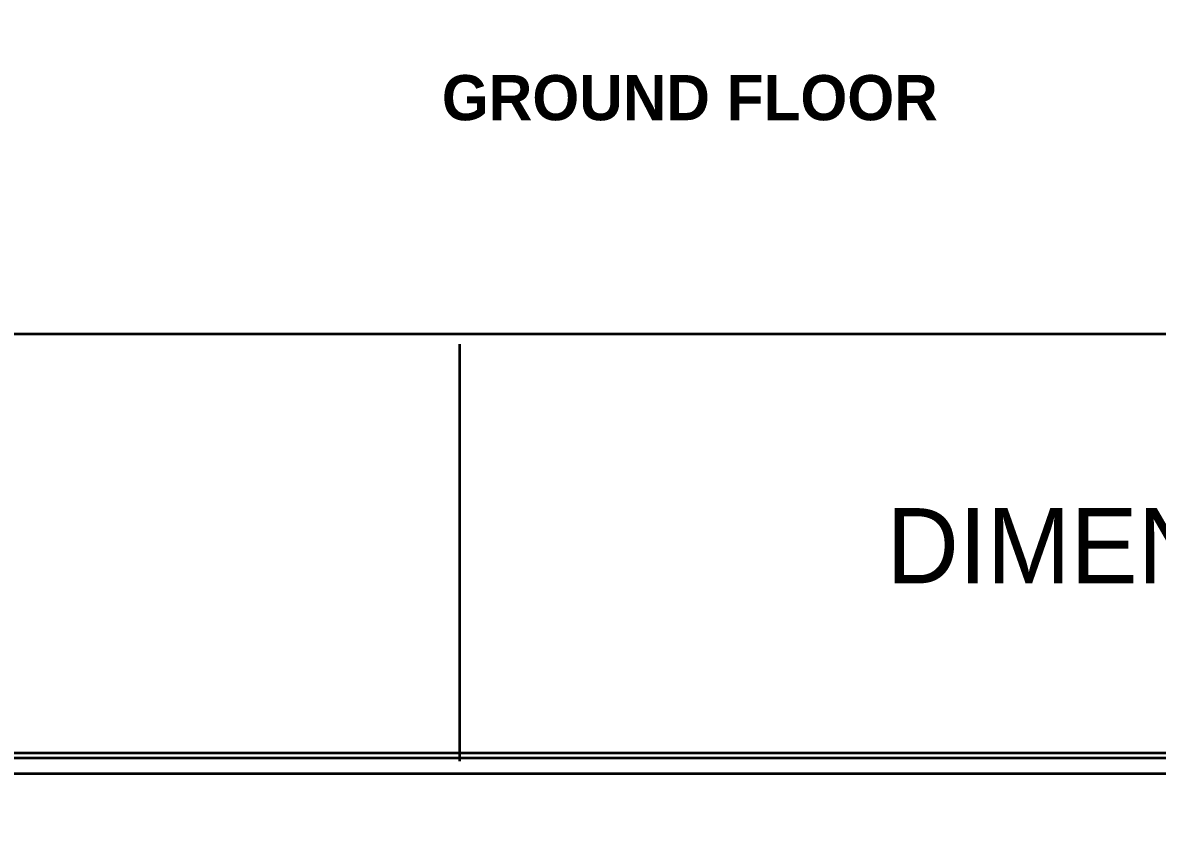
# Model space of a CAD drawing. Header units: centimetres. Extents: x -3207095 to 15275363, y -32656 to 4798027.
# Drawn here: x 676989 to 678498, y 4468223 to 4469301 of the extents above; entities that cross this region are included whole.
import ezdxf

# ---------------------------------------------------------------- set-up
doc = ezdxf.new("R2010")
doc.units = ezdxf.units.CM
doc.linetypes.add('DUZ', pattern=[500, 500])
doc.layers.get('0').update_dxf_attribs({"color": 1, "linetype": 'DUZ'})
doc.layers.add('DIM', color=1, linetype='DUZ')
doc.layers.add('LOGO', color=7, linetype='Continuous')
doc.layers.add('DUVAR', color=7, linetype='Continuous', lineweight=35)
doc.styles.add('DIM', font='ROMANSTW.SHX', dxfattribs={"width": 0.7})
doc.dimstyles.new('1_100', dxfattribs={"dimtxt": 15, "dimasz": 6, "dimexe": 6, "dimexo": 0, "dimgap": 2, "dimtad": 0, "dimdec": 1, "dimzin": 11, "dimdsep": 46, "dimtxsty": 'DIM', "dimblk": 'ARCHTICK', "dimcen": 3, "dimdle": 1.25, "dimclrt": 2, "dimadec": 0, "dimazin": 0, "dimtfac": 1.25, "dimtdec": 1, "dimtix": 1, "dimtofl": 0, "dimtmove": 1, "dimatfit": 3, "dimldrblk": 'ARCHTICK', "dimfxl": 20, "dimfxlon": 1, "dimtolj": 1, "dimtzin": 0, "dimarcsym": 0})

# ---------------------------------------------------------------- blocks, each defined once
blk = doc.blocks.new('_ArchTick')
at = {"color": 0, "linetype": 'ByBlock', "const_width": 0.15}
blk.add_lwpolyline([(-0.5, -0.5), (0.5, 0.5)], dxfattribs=at)
blk = doc.blocks.new('*D242')
at = {"layer": 'Defpoints', "color": 0, "linetype": 'Continuous', "lineweight": 5, "transparency": 16777216}
for p in [(678185.1, 4472433), (678005.1, 4472415.2), (678185.1, 0)]:
    blk.add_point(p, dxfattribs=at)
at = {"layer": 'DIM', "color": 0, "linetype": 'Continuous', "lineweight": -2, "transparency": 16777216}
for p, q in [((678003.8, 4472433), (678080.6, 4472433)), ((678005.1, 4472415.2), (678005.1, 4472439)), ((678186.3, 4472433), (678109.6, 4472433)), ((678185.1, 4472413), (678185.1, 4472439))]:
    blk.add_line(p, q, dxfattribs=at)
at = {"layer": 'DIM', "color": 0, "linetype": 'Continuous', "lineweight": -2, "transparency": 16777216, "xscale": 6, "yscale": 6, "zscale": 6, "rotation": 180}
blk.add_blockref('_ArchTick', (678005.1, 4472433), dxfattribs=at)
at = {"layer": 'DIM', "color": 0, "linetype": 'Continuous', "lineweight": -2, "transparency": 16777216, "xscale": 6, "yscale": 6, "zscale": 6}
blk.add_blockref('_ArchTick', (678185.1, 4472433), dxfattribs=at)
at = {"layer": 'DIM', "color": 2, "linetype": 'Continuous', "lineweight": 5, "transparency": 16777216, "insert": (678095.1, 4472433), "char_height": 15, "attachment_point": 5, "style": 'DIM'}
blk.add_mtext('\\A1;180', dxfattribs=at)

msp = doc.modelspace()

# ---------------------------------------------------------------- linework, layer by layer
at = {"layer": 'DUVAR'}
for p, q in [((682551.14, 4468886.75), (675405.74, 4468886.75)), ((677569.47, 4468873.6), (677569.47, 4468319.1))]:
    msp.add_line(p, q, dxfattribs=at)
for points in [[(675378.44, 4473102.22), (682578.44, 4473102.22), (682578.44, 4468302.22), (675378.44, 4468302.22)], [(675399.44, 4473081.22), (682557.44, 4473081.22), (682557.44, 4468323.22), (675399.44, 4468323.22)], [(675405.74, 4473074.92), (682551.14, 4473074.92), (682551.14, 4468329.52), (675405.74, 4468329.52)]]:
    msp.add_lwpolyline(points, close=True, dxfattribs=at)

# ---------------------------------------------------------------- texts
at = {"insert": (677546.18, 4469231.13), "char_height": 60, "attachment_point": 1}
msp.add_mtext_dynamic_manual_height_columns('{\\fCentury Gothic|b1|i0|c0|p34;\\C7;GROUND FLOOR}', width=710.4957, gutter_width=12.5, heights=[0], dxfattribs=at)
at = {"layer": 'LOGO', "insert": (678137.31, 4468655.49), "char_height": 100, "width": 2088.8847, "attachment_point": 1}
msp.add_mtext('{\\fGoudy Old Style|b0|i0|c0|p18;DIMENSIONAL PLAN -GF}', dxfattribs=at)

# ---------------------------------------------------------------- dimensions: what is measured, and where the dimension line sits
at = {"layer": 'DIM', "linetype": 'Continuous', "lineweight": 5}
dim = msp.add_linear_dim(base=(678185.06, 4472432.97), p1=(678005.06, 4472415.15), p2=(678185.06, 0), dimstyle='1_100', dxfattribs=at)
dim.commit()
dim.dimension.update_dxf_attribs({"geometry": '*D242', "text_midpoint": (678095.06, 4472432.97)})

doc.saveas('drawing.dxf')
